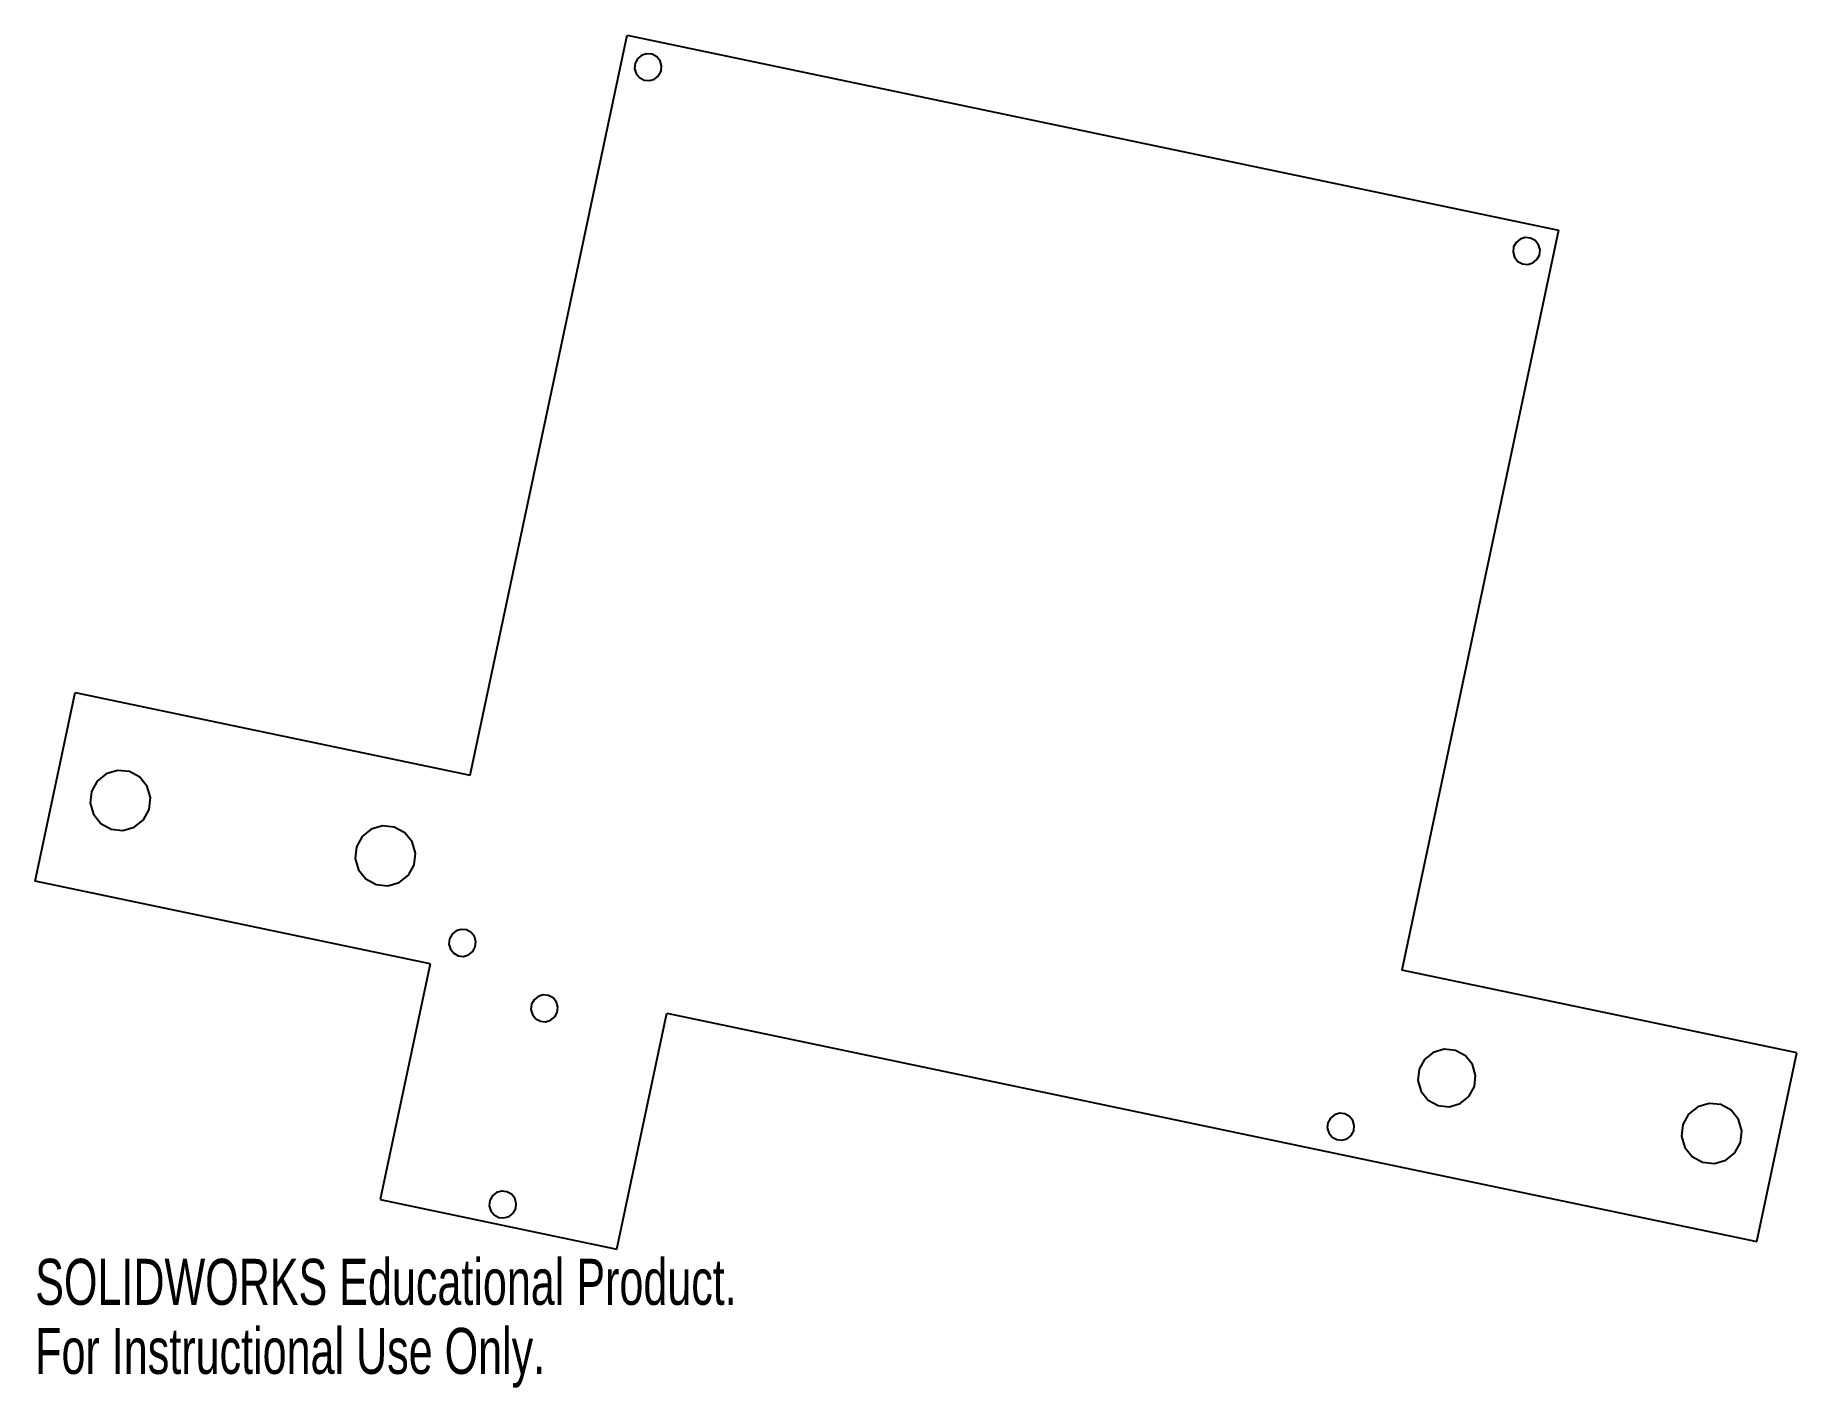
# Model space of a CAD drawing. Header units: inches. Extents: x -1.63 to 5.65, y -1.75 to 3.84.
import ezdxf

# ---------------------------------------------------------------- set-up
doc = ezdxf.new("R2010")
doc.units = ezdxf.units.IN
doc.header["$MEASUREMENT"] = 0
doc.styles.add('SLDTEXTSTYLE0', font='TXT', dxfattribs={"width": 0.7})

msp = doc.modelspace()

# ---------------------------------------------------------------- linework, layer by layer
at = {"color": 7, "linetype": 'Continuous'}
for p, q in [((0.1655, 0.7801), (0.8143, 3.8393)), ((0.8143, 3.8393), (4.6656, 3.0333)), ((4.6656, 3.0333), (4.0167, -0.0258)), ((-1.6336, 0.3419), (-1.4682, 1.122)), ((-1.4682, 1.122), (0.1655, 0.7801)), ((0, 0), (-1.6336, 0.3419)), ((0, 0), (-0.2068, -0.9752)), ((5.6504, -0.3677), (4.0167, -0.0258)), ((0.7714, -1.1799), (0.9782, -0.2047)), ((0.9782, -0.2047), (3.8513, -0.8059)), ((5.4849, -1.1478), (5.6504, -0.3677)), ((3.8513, -0.8059), (5.4849, -1.1478)), ((-0.2068, -0.9752), (0.7714, -1.1799))]:
    msp.add_line(p, q, dxfattribs=at)
at = {"color": 7, "linetype": 'Continuous', "flags": 128}
for points in [[(0.9565, 3.7121), (0.9504, 3.733), (0.9367, 3.75), (0.9175, 3.7604), (0.8958, 3.7627), (0.8748, 3.7566), (0.8578, 3.7429), (0.8473, 3.7238), (0.845, 3.7021), (0.8511, 3.6812), (0.8648, 3.6643), (0.8839, 3.6539), (0.9057, 3.6516), (0.9266, 3.6577), (0.9437, 3.6714), (0.9541, 3.6905), (0.9565, 3.7121)], [(4.5887, 2.9521), (4.5825, 2.9729), (4.5688, 2.9899), (4.5497, 3.0003), (4.5279, 3.0026), (4.507, 2.9965), (4.4899, 2.9828), (4.4795, 2.9637), (4.4771, 2.942), (4.4832, 2.9212), (4.4969, 2.9042), (4.5161, 2.8938), (4.5378, 2.8915), (4.5588, 2.8976), (4.5758, 2.9113), (4.5863, 2.9304), (4.5887, 2.9521)], [(-1.1574, 0.6868), (-1.1711, 0.7334), (-1.2017, 0.7713), (-1.2444, 0.7945), (-1.2929, 0.7997), (-1.3397, 0.786), (-1.3777, 0.7555), (-1.4011, 0.7128), (-1.4064, 0.6645), (-1.3927, 0.6179), (-1.3621, 0.58), (-1.3193, 0.5568), (-1.2709, 0.5516), (-1.2241, 0.5653), (-1.1861, 0.5958), (-1.1626, 0.6385), (-1.1574, 0.6868)], [(-0.0618, 0.4575), (-0.0755, 0.5042), (-0.106, 0.542), (-0.1488, 0.5653), (-0.1973, 0.5704), (-0.2441, 0.5567), (-0.2821, 0.5262), (-0.3055, 0.4835), (-0.3108, 0.4352), (-0.2971, 0.3886), (-0.2665, 0.3508), (-0.2237, 0.3275), (-0.1752, 0.3223), (-0.1284, 0.336), (-0.0904, 0.3665), (-0.067, 0.4092), (-0.0618, 0.4575)], [(0.1885, 0.0913), (0.1824, 0.1122), (0.1687, 0.1291), (0.1495, 0.1396), (0.1278, 0.1419), (0.1068, 0.1357), (0.0898, 0.1221), (0.0793, 0.1029), (0.077, 0.0813), (0.0831, 0.0604), (0.0968, 0.0435), (0.1159, 0.033), (0.1377, 0.0307), (0.1586, 0.0369), (0.1757, 0.0505), (0.1861, 0.0696), (0.1885, 0.0913)], [(0.5275, -0.1793), (0.5214, -0.1584), (0.5077, -0.1414), (0.4885, -0.131), (0.4668, -0.1287), (0.4458, -0.1348), (0.4288, -0.1485), (0.4183, -0.1676), (0.416, -0.1893), (0.4221, -0.2102), (0.4358, -0.2271), (0.455, -0.2375), (0.4767, -0.2398), (0.4976, -0.2337), (0.5147, -0.22), (0.5252, -0.2009), (0.5275, -0.1793)], [(4.3225, -0.4615), (4.3094, -0.4167), (4.28, -0.3804), (4.239, -0.358), (4.1924, -0.3531), (4.1475, -0.3663), (4.111, -0.3955), (4.0886, -0.4365), (4.0835, -0.4829), (4.0967, -0.5277), (4.126, -0.564), (4.1671, -0.5863), (4.2136, -0.5913), (4.2585, -0.5781), (4.295, -0.5488), (4.3175, -0.5078), (4.3225, -0.4615)], [(5.4231, -0.6903), (5.4094, -0.6437), (5.3789, -0.6058), (5.3361, -0.5826), (5.2876, -0.5774), (5.2408, -0.5911), (5.2028, -0.6216), (5.1794, -0.6643), (5.1741, -0.7126), (5.1878, -0.7592), (5.2184, -0.7971), (5.2612, -0.8203), (5.3097, -0.8255), (5.3565, -0.8118), (5.3945, -0.7813), (5.4179, -0.7386), (5.4231, -0.6903)], [(3.8207, -0.6688), (3.8145, -0.6479), (3.8008, -0.631), (3.7817, -0.6205), (3.7599, -0.6182), (3.739, -0.6244), (3.7219, -0.638), (3.7115, -0.6572), (3.7091, -0.6788), (3.7152, -0.6997), (3.7289, -0.7166), (3.7481, -0.7271), (3.7698, -0.7294), (3.7908, -0.7232), (3.8078, -0.7096), (3.8183, -0.6904), (3.8207, -0.6688)], [(0.3554, -0.9906), (0.3493, -0.9697), (0.3356, -0.9528), (0.3164, -0.9424), (0.2947, -0.94), (0.2737, -0.9462), (0.2567, -0.9599), (0.2462, -0.979), (0.2439, -1.0006), (0.25, -1.0215), (0.2637, -1.0385), (0.2829, -1.0489), (0.3046, -1.0512), (0.3256, -1.045), (0.3426, -1.0314), (0.3531, -1.0123), (0.3554, -0.9906)]]:
    msp.add_lwpolyline(points, dxfattribs=at)

# ---------------------------------------------------------------- texts
at = {"color": 7, "linetype": 'Continuous', "char_height": 0.1903, "attachment_point": 1, "style": 'SLDTEXTSTYLE0'}
for s, insert in [('SOLIDWORKS Educational Product.', (-1.6336, -1.22)), ('For Instructional Use Only.', (-1.6336, -1.5055))]:
    msp.add_mtext(s, dxfattribs=dict(at, insert=insert))

doc.saveas('drawing.dxf')
